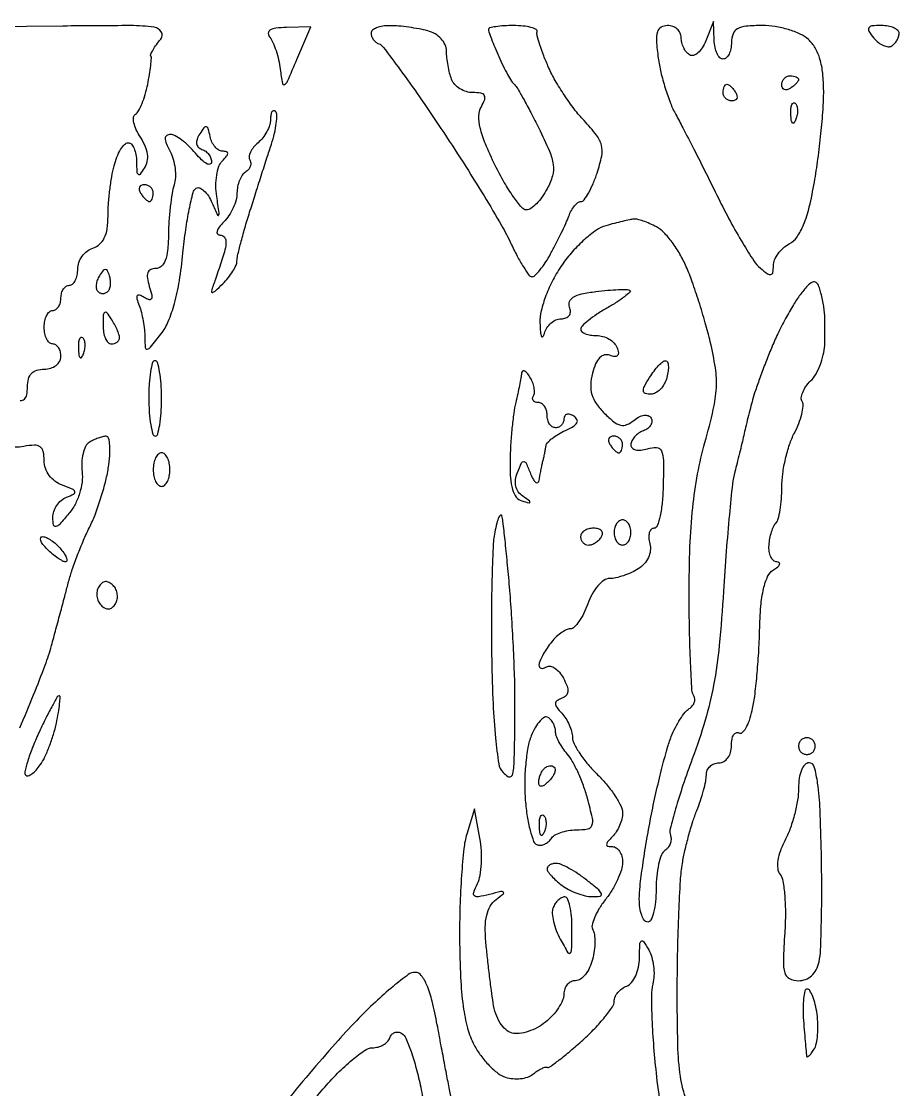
# Model space of a CAD drawing. Extents: x 0 to 102, y 0 to 135.
# Drawn here: x 17.7 to 26.6, y 124.62 to 135.4 of the extents above; entities that cross this region are included whole.
import ezdxf

# ---------------------------------------------------------------- set-up
doc = ezdxf.new("R2010")
doc.units = 0
doc.header["$MEASUREMENT"] = 0

msp = doc.modelspace()

# ---------------------------------------------------------------- linework, layer by layer
for points in [[(30.835569, 68.0607, 0.000004), (30.856286, 64.932268, 0.000002), (30.883525, 60.825814, 0.000002), (30.912326, 56.488502, 0.000002), (30.938318, 52.5789, -0.000116)], [(17.693101, 131.57297, 0.208213), (17.734882, 131.587528, 0.164527), (17.758951, 131.631709, 0.043199), (17.766, 131.713149, -0.064658), (17.77631, 131.792544, -0.12593), (17.807226, 131.847969, -0.130944), (17.859989, 131.880393, -0.072786), (17.9352, 131.8914, 0.072314), (18.000292, 131.900864, 0.08892), (18.05505, 131.928412, 0.10214), (18.091439, 131.969591, 0.130775), (18.1044, 132.0183, 0.064853), (18.098081, 132.066814, 0.082425), (18.079549, 132.107923, 0.098894), (18.052063, 132.135423, 0.148195), (18.0198, 132.1452, -0.191087), (17.987493, 132.158015, -0.088204), (17.960051, 132.194902, -0.068025), (17.941434, 132.249646, -0.048028), (17.9352, 132.3144, -0.048028), (17.941434, 132.379154, -0.068025), (17.960051, 132.433898, -0.088204), (17.987493, 132.470785, -0.191087), (18.0198, 132.4836, 0.148195), (18.052063, 132.493377, 0.098894), (18.079549, 132.520877, 0.082425), (18.098081, 132.561986, 0.064853), (18.1044, 132.6105, -0.064853), (18.110719, 132.659014, -0.082425), (18.129251, 132.700123, -0.098894), (18.156737, 132.727623, -0.148195), (18.189, 132.7374, 0.185742), (18.221298, 132.749827, 0.089917), (18.248749, 132.785428, 0.069758), (18.267357, 132.838333, 0.04977), (18.2736, 132.900899, -0.085754), (18.285023, 132.96701, -0.070392), (18.318332, 133.030568, -0.070879), (18.367682, 133.081994, -0.089523), (18.42588, 133.11273, 0.106303), (18.493787, 133.151533, 0.099386), (18.541704, 133.215659, 0.075097), (18.56995, 133.309056, 0.034881), (18.579343, 133.435681, -0.017383), (18.584115, 133.557769, -0.011379), (18.5977, 133.697972, -0.011451), (18.617201, 133.834134, -0.021461), (18.640175, 133.94295, -0.031456), (18.669091, 134.032031, -0.043334), (18.70668, 134.107259, -0.050463), (18.746827, 134.159979, -0.207691), (18.782812, 134.1756, -0.211894), (18.814651, 134.161473, -0.079853), (18.841803, 134.119685, -0.060952), (18.860514, 134.058126, -0.041655), (18.867095, 133.98525, 0.011457), (18.870061, 133.885505, 0.2151), (18.884101, 133.858295, 0.416763), (18.905851, 133.860897, 0.024554), (18.948104, 133.920981, 0.090418), (18.975197, 133.988143, 0.084854), (18.977697, 134.062111, 0.070682), (18.95451, 134.14378, 0.04059), (18.905449, 134.23382, -0.036486), (18.863888, 134.308628, -0.055841), (18.840391, 134.378921, -0.074116), (18.836869, 134.434702, -0.237396), (18.855813, 134.465528, 0.130845), (18.887156, 134.498703, 0.026541), (18.922219, 134.572465, 0.026321), (18.954802, 134.665156, 0.022005), (18.979739, 134.766446, 0.008709), (18.997965, 134.866615, 0.012607), (19.010279, 134.95571, 0.008268), (19.01738, 135.029761, 0.16744), (19.011816, 135.051304, -0.260544), (19.010418, 135.069963, -0.022591), (19.033247, 135.113799, -0.025177), (19.067438, 135.166482, -0.016682), (19.111617, 135.223481, 0.31946), (19.11707, 135.296736, 0.227423), (19.045733, 135.343416, 0.03343), (18.805534, 135.359137, 0.002284), (18.122449, 135.355007), (17.014364, 135.343247)], [(24.418506, 124.505692, -0.048712), (24.357635, 124.7483, -0.031597), (24.330693, 125.06335, -0.006227), (24.325198, 125.631, -0.004504), (24.329842, 126.02519, -0.005025), (24.341561, 126.40509, -0.004651), (24.357807, 126.728494, -0.026313), (24.377115, 126.9, -0.01517), (24.402942, 127.030725, -0.01006), (24.440115, 127.179079, -0.01013), (24.482077, 127.321833, -0.019376), (24.522467, 127.434257, 0.015662), (24.559266, 127.534343, 0.014939), (24.590361, 127.638115, 0.015065), (24.612301, 127.731344, 0.050293), (24.6186, 127.793807, -0.103665), (24.628308, 127.840128, -0.098919), (24.655877, 127.879541, -0.09679), (24.697061, 127.905953, -0.094596), (24.7455, 127.9152, 0.131786), (24.79475, 127.92841, 0.104647), (24.835842, 127.965382, 0.089375), (24.863085, 128.021589, 0.068368), (24.8724, 128.089393, -0.0415), (24.877686, 128.15297, -0.090017), (24.894226, 128.198928, -0.167395), (24.918627, 128.220075, -0.238349), (24.9467, 128.217666, 0.330161), (24.979661, 128.220448, 0.078188), (25.017134, 128.265598, 0.051214), (25.053363, 128.343698, 0.028041), (25.08214, 128.445323, 0.024074), (25.106576, 128.586212, 0.007979), (25.129117, 128.794821, 0.007923), (25.146772, 129.027176, 0.008925), (25.156206, 129.250931, -0.014117), (25.169169, 129.497503, -0.035854), (25.196377, 129.674612, -0.051045), (25.237541, 129.796332, -0.145754), (25.295716, 129.862986, 0.03055), (25.338702, 129.893988, 0.12026), (25.358205, 129.919883, 0.3488), (25.353673, 129.936577, 0.156352), (25.330688, 129.944305, -0.182933), (25.296708, 129.95772, -0.098771), (25.269612, 129.994416, -0.075606), (25.253461, 130.048898, -0.052752), (25.251415, 130.113077, -0.028705), (25.260419, 130.181455, -0.028608), (25.277203, 130.248431, -0.029853), (25.298652, 130.305002, -0.091074), (25.321877, 130.338677, 0.135901), (25.344535, 130.37869, 0.021048), (25.363079, 130.468777, 0.022155), (25.376065, 130.579619, 0.017651), (25.380521, 130.69995, -0.034058), (25.389869, 130.833637, -0.022565), (25.417881, 130.984977, -0.022736), (25.458641, 131.13021, -0.040437), (25.506972, 131.244555, 0.026308), (25.551717, 131.342602, 0.033235), (25.582032, 131.437538, 0.035182), (25.595963, 131.51759, 0.165369), (25.585657, 131.562454, -0.170393), (25.577127, 131.601326, -0.066446), (25.591152, 131.655304, -0.055631), (25.623572, 131.714925, -0.044078), (25.670706, 131.771192, 0.065629), (25.722143, 131.838249, 0.036451), (25.767083, 131.93119, 0.035659), (25.799472, 132.03363, 0.04772), (25.813024, 132.130093, 0.007489), (25.815832, 132.226155, 0.006404), (25.815978, 132.327411, 0.006463), (25.813741, 132.419462, 0.01825), (25.809004, 132.4836, 0.016566), (25.80078, 132.540584, 0.010131), (25.787502, 132.607206, 0.010152), (25.771655, 132.672727, 0.017741), (25.755523, 132.726187, 0.147798), (25.727708, 132.764982, 0.275113), (25.690558, 132.7694, 0.106874), (25.639191, 132.731827, 0.020303), (25.565358, 132.641587, 0.026417), (25.497746, 132.541108, 0.011394), (25.417984, 132.400729, 0.011238), (25.339683, 132.247129, 0.014606), (25.275318, 132.1029, 0.005468), (25.218258, 131.959877, 0.004865), (25.162017, 131.809975, 0.004887), (25.114058, 131.674154, 0.014983), (25.085245, 131.580908, 0.003996), (25.062996, 131.497853, 0.002445), (25.038017, 131.399559, 0.002451), (25.014233, 131.301976, 0.004359), (24.995744, 131.221358, -0.003957), (24.977218, 131.14028, -0.002165), (24.953291, 131.041172, -0.002157), (24.928116, 130.940711, -0.003437), (24.905629, 130.85505, 0.038852), (24.882466, 130.731907, 0.003573), (24.851062, 130.4224, 0.004596), (24.8196, 130.052192, 0.003586), (24.792005, 129.6495, -0.008898), (24.748608, 129.101593, -0.021776), (24.692023, 128.701171, -0.025599), (24.607302, 128.3475, -0.017648), (24.477073, 127.956609, 0.008259), (24.382626, 127.689923, 0.011705), (24.308127, 127.449464, 0.00791), (24.254239, 127.24788, 0.142744), (24.256763, 127.181811, -0.09304), (24.262416, 127.140565, -0.07699), (24.25346, 127.097061, -0.076403), (24.231655, 127.058005, -0.089111), (24.200066, 127.02966, 0.166574), (24.165564, 126.98761, 0.032912), (24.137163, 126.892846, 0.031585), (24.11753, 126.772892, 0.024777), (24.111, 126.641207, -0.023957), (24.104875, 126.513436, -0.038191), (24.086149, 126.405738, -0.044731), (24.059137, 126.328864, -0.293924), (24.0264, 126.3078, -0.241579), (23.993957, 126.324447, -0.068671), (23.966681, 126.376141, -0.052693), (23.948031, 126.45134, -0.034574), (23.9419, 126.54045, -0.028427), (23.949172, 126.667295, -0.00664), (23.976251, 126.878718, -0.006825), (24.014019, 127.121513, -0.006651), (24.0587, 127.3653, -0.006561), (24.109947, 127.608483, -0.006624), (24.167406, 127.849468, -0.006481), (24.222931, 128.057965, -0.026544), (24.264882, 128.181932, -0.023762), (24.305843, 128.271981, -0.024341), (24.354868, 128.356994, -0.025003), (24.404489, 128.426243, -0.086583), (24.445562, 128.462728, 0.078967), (24.476977, 128.489795, 0.090808), (24.496651, 128.524086, 0.100776), (24.501691, 128.560138, 0.123522), (24.491418, 128.592457, -0.12463), (24.473225, 128.650124, -0.003161), (24.459093, 128.92543, -0.006565), (24.448727, 129.250869, -0.004409), (24.445046, 129.622961, -0.009571), (24.453631, 130.098113, -0.016713), (24.48142, 130.490907, -0.019525), (24.530695, 130.8329, -0.022978), (24.604686, 131.151648, 0.012282), (24.689162, 131.483204, 0.043033), (24.71966, 131.701356, 0.050537), (24.709959, 131.902889, 0.021858), (24.658429, 132.166848, 0.010613), (24.607601, 132.359674, 0.007665), (24.543105, 132.572473, 0.007747), (24.47554, 132.772923, 0.016648), (24.41599, 132.924699, 0.030047), (24.352063, 133.051406, 0.02821), (24.272176, 133.172349, 0.029371), (24.189, 133.271324, 0.080624), (24.116701, 133.326549, 0.019521), (24.048937, 133.35948, 0.021332), (23.980761, 133.385975, 0.021372), (23.920912, 133.403527, 0.091283), (23.883912, 133.405767, 0.024012), (23.844804, 133.39907, 0.004437), (23.773567, 133.382653, 0.004752), (23.690533, 133.361904, 0.004314), (23.605181, 133.338923, 0.084055), (23.508637, 133.293549, 0.030256), (23.389029, 133.199263, 0.028993), (23.267939, 133.078022, 0.03048), (23.163842, 132.945506, 0.029982), (23.072133, 132.794227, 0.030158), (22.999376, 132.633353, 0.03218), (22.952199, 132.480898, 0.065933), (22.939224, 132.3567, 0.013586), (22.944173, 132.266408, 0.081662), (22.955535, 132.220943, 0.578028), (22.969768, 132.219303, 0.095715), (22.984917, 132.25095, -0.076847), (23.009441, 132.307529, -0.071957), (23.050355, 132.35551, -0.075861), (23.100869, 132.387862, -0.104934), (23.153354, 132.399, 0.08713), (23.201939, 132.407531, 0.15215), (23.234201, 132.432038, 0.155597), (23.246406, 132.470076, 0.092301), (23.237692, 132.517338, -0.185319), (23.237696, 132.573154, -0.169171), (23.274969, 132.617252, -0.081224), (23.359658, 132.650276, -0.021391), (23.503591, 132.674531, -0.009347), (23.625233, 132.68741, -0.013556), (23.733032, 132.69385, -0.009108), (23.822061, 132.695128, -0.176671), (23.847508, 132.685735, -0.454176), (23.847776, 132.66771, -0.019463), (23.792776, 132.62194, -0.022008), (23.714602, 132.567172, -0.012407), (23.615393, 132.507392, 0.016792), (23.513952, 132.445047, 0.023633), (23.428275, 132.382327, 0.021258), (23.364274, 132.326003, 0.202235), (23.350135, 132.29325, 0.229219), (23.36164, 132.268952, 0.075029), (23.396801, 132.248438, 0.056899), (23.448458, 132.234437, 0.037772), (23.509749, 132.2298, -0.070373), (23.574488, 132.220643, -0.063398), (23.636673, 132.193789, -0.066812), (23.687023, 132.154086, -0.101157), (23.71694, 132.107208, -0.051599), (23.730741, 132.056012, -0.232216), (23.72195, 132.027202, -0.244674), (23.694324, 132.01748, -0.056277), (23.644934, 132.0303, 0.150697), (23.590281, 132.033982, 0.14299), (23.541729, 132.006445, 0.093288), (23.500884, 131.944746, 0.038227), (23.468939, 131.849095, 0.049611), (23.451612, 131.731881, 0.083808), (23.463432, 131.633527, 0.081081), (23.507345, 131.542302, 0.043767), (23.587684, 131.446516, 0.026587), (23.68375, 131.360157, 0.110642), (23.753155, 131.325884, 0.159473), (23.816353, 131.330822, 0.074753), (23.887355, 131.373721, -0.049588), (23.940801, 131.409788, -0.090827), (23.990638, 131.425937, -0.126922), (24.031647, 131.420981, -0.162522), (24.060682, 131.396773, -0.152073), (24.069483, 131.362556, -0.123281), (24.058399, 131.326134, -0.098433), (24.028261, 131.292927, -0.067899), (23.983614, 131.26842, 0.059359), (23.935275, 131.242947, 0.05956), (23.894334, 131.206854, 0.065381), (23.866535, 131.166106, 0.117566), (23.8572, 131.126954, 0.19473), (23.870335, 131.094507, 0.143263), (23.904411, 131.075136, 0.090739), (23.958011, 131.072382, 0.044452), (24.024996, 131.087254, -0.09178), (24.116284, 131.098659, -0.285643), (24.164747, 131.064408, -0.097555), (24.184732, 130.968096, -0.008158), (24.183143, 130.712255, -0.018319), (24.17342, 130.548103, -0.029555), (24.151826, 130.4098, -0.029695), (24.123164, 130.307571, -0.319796), (24.09008, 130.284, 0.209415), (24.061626, 130.271536, 0.120134), (24.043149, 130.238187, 0.081998), (24.037928, 130.187767, 0.048874), (24.04745, 130.128041, -0.089497), (24.052874, 130.057972, -0.08195), (24.033919, 129.98807, -0.077624), (23.992195, 129.924837, -0.068694), (23.931565, 129.874241, -0.03254), (23.861872, 129.836782, -0.02546), (23.782011, 129.805141, -0.026081), (23.704356, 129.783301, -0.055561), (23.642447, 129.7764, 0.155062), (23.585313, 129.758245, 0.05987), (23.522916, 129.701846, 0.051779), (23.465166, 129.619708, 0.043501), (23.421523, 129.5226, -0.028988), (23.381191, 129.425421, -0.039177), (23.333144, 129.343354, -0.043872), (23.284704, 129.285335, -0.199444), (23.244901, 129.2688, 0.119787), (23.203297, 129.258688, 0.039792), (23.149633, 129.22531, 0.036948), (23.093878, 129.177405, 0.034466), (23.044367, 129.12075, 0.01915), (23.00115, 129.059048, 0.02104), (22.964204, 128.996085, 0.021015), (22.937358, 128.940016, 0.091562), (22.929291, 128.904257, 0.145541), (22.934872, 128.882378, 0.201336), (22.950995, 128.870508, 0.137249), (22.976359, 128.871409, 0.061388), (23.006955, 128.885477, -0.195745), (23.044374, 128.891783, -0.095165), (23.089606, 128.872157, -0.071528), (23.135819, 128.829794, -0.048695), (23.175479, 128.770394, -0.031568), (23.212266, 128.689818, -0.112504), (23.220191, 128.634029, -0.17754), (23.202007, 128.594836, -0.108766), (23.158574, 128.5671, 0.063995), (23.110945, 128.542337, 0.246842), (23.096056, 128.513704, 0.162568), (23.108847, 128.475969, 0.026797), (23.15925, 128.416455, -0.048861), (23.199908, 128.36392, -0.035707), (23.234626, 128.298768, -0.036373), (23.258807, 128.231591, -0.063805), (23.26735, 128.17323, 0.116188), (23.284257, 128.106813, 0.027718), (23.342873, 128.008137, 0.02702), (23.424729, 127.899442, 0.023839), (23.52115, 127.79535, -0.025541), (23.617394, 127.690738, -0.028518), (23.698737, 127.580492, -0.029571), (23.756351, 127.479755, -0.11561), (23.7726, 127.41042, -0.061159), (23.765193, 127.350089, -0.039093), (23.742778, 127.283009, -0.038902), (23.709953, 127.219708, -0.057374), (23.67108, 127.17072, 0.018208), (23.622207, 127.118152, 0.180052), (23.61186, 127.09035, 0.354955), (23.625176, 127.073956, 0.051663), (23.67108, 127.0692, -0.153201), (23.709797, 127.057052, -0.098065), (23.742778, 127.022849, -0.080701), (23.765031, 126.971742, -0.062482), (23.7726, 126.911409, -0.078496), (23.760601, 126.835447, -0.029432), (23.721283, 126.73473, -0.028283), (23.664763, 126.628148, -0.030605), (23.597902, 126.531526, 0.029795), (23.534708, 126.440518, 0.039711), (23.489323, 126.350725, 0.044562), (23.465613, 126.273954, 0.193372), (23.473591, 126.227908, -0.11019), (23.489452, 126.18221, -0.03175), (23.493296, 126.107059, -0.030276), (23.486896, 126.019431, -0.028123), (23.469917, 125.930991, -0.048447), (23.440516, 125.848591, -0.058495), (23.397155, 125.778871, -0.068932), (23.347165, 125.731369, -0.156829), (23.298129, 125.7156, 0.11348), (23.25322, 125.705274, 0.100276), (23.214983, 125.676094, 0.093992), (23.189326, 125.632466, 0.086257), (23.1804, 125.581111, -0.103085), (23.167448, 125.518957, -0.041458), (23.126123, 125.442177, -0.038765), (23.066328, 125.364189, -0.039653), (22.995629, 125.297003, -0.047611), (22.913724, 125.242694, -0.043598), (22.820618, 125.202976, -0.046379), (22.730682, 125.182545, -0.09692), (22.659314, 125.187014, -0.117802), (22.594564, 125.221576, -0.070838), (22.53787, 125.288269, -0.059574), (22.493796, 125.380903, -0.042867), (22.466614, 125.492272, -0.005731), (22.448594, 125.618093, -0.002782), (22.428303, 125.779277, -0.002759), (22.409034, 125.947353, -0.003974), (22.393987, 126.0963, -0.025107), (22.387152, 126.256934, -0.055374), (22.401627, 126.378714, -0.074397), (22.437738, 126.469793, -0.099405), (22.496508, 126.536242, 0.00963), (22.569683, 126.593947, 0.481733), (22.569457, 126.609997, 0.225136), (22.545858, 126.615175, 0.005087), (22.430549, 126.587315, -0.016324), (22.317593, 126.562695, -0.232973), (22.279042, 126.573606, -0.306362), (22.270554, 126.607902, -0.025119), (22.308568, 126.697272, 0.07152), (22.334851, 126.779438, 0.028323), (22.347917, 126.897554, 0.027324), (22.347774, 127.028661, 0.030769), (22.333034, 127.1538), (22.27953, 127.4499), (22.201215, 127.1961, 0.048236), (22.171102, 127.049731, 0.009372), (22.147437, 126.780767, 0.009882), (22.131867, 126.464907, 0.008994), (22.128114, 126.1386, 0.00967), (22.13821, 125.747756, 0.022789), (22.164632, 125.457364, 0.030514), (22.20887, 125.236083, 0.056856), (22.275236, 125.065945, 0.037501), (22.342391, 124.958944, 0.034324), (22.426626, 124.859756, 0.036089), (22.514475, 124.781775, 0.08684), (22.591332, 124.741706, 0.054653), (22.665503, 124.726815, 0.048555), (22.744223, 124.727452, 0.051412), (22.815587, 124.742503, 0.095824), (22.86721, 124.770816, -0.026531), (22.909256, 124.802101, -0.033038), (22.951502, 124.826321, -0.034947), (22.988472, 124.841287, -0.159414), (23.011362, 124.841256, 0.239438), (23.039091, 124.845517, 0.007425), (23.134496, 124.916159, 0.013042), (23.246316, 125.006268, 0.008482), (23.370912, 125.115843, 0.016646), (23.492338, 125.233962, 0.021696), (23.594855, 125.350252, 0.019991), (23.67052, 125.452054, 0.150929), (23.688, 125.508642, -0.107145), (23.697428, 125.552134, -0.066504), (23.725277, 125.596577, -0.062085), (23.766382, 125.635195, -0.066043), (23.8149, 125.661594, 0.133679), (23.863707, 125.697343, 0.061348), (23.905279, 125.765106, 0.054407), (23.933973, 125.851976, 0.049889), (23.944373, 125.945595, -0.006342), (23.947657, 126.084637, -0.206115), (23.961801, 126.11446, -0.454315), (23.983824, 126.111549, -0.014935), (24.036606, 126.026722, -0.063192), (24.06748, 125.953804, -0.038397), (24.085882, 125.861866, -0.037938), (24.090182, 125.766265, -0.053806), (24.078447, 125.682016, 0.062467), (24.064422, 125.566801, 0.00893), (24.069544, 125.328585, 0.010034), (24.086379, 125.045637, 0.008412), (24.115291, 124.746397, 0.011926), (24.164146, 124.392003, 0.024549)], [(17.687292, 128.267369, 0.006698), (17.828386, 128.602519, 0.006669), (17.945246, 128.902264, 0.023345), (18.008832, 129.0996, 0.000486), (18.053483, 129.264745, 0.000366), (18.102245, 129.44632, 0.00037), (18.147823, 129.617045, 0.000857), (18.181733, 129.745324, -0.017921), (18.218361, 129.866933, -0.009543), (18.271885, 130.01472, -0.009487), (18.33239, 130.163802, -0.014558), (18.39094, 130.290254, 0.02462), (18.448186, 130.420712, 0.014218), (18.504693, 130.58259, 0.014187), (18.552278, 130.748672, 0.02303), (18.5821, 130.89238, 0.021176), (18.596512, 131.01583, 0.036167), (18.596675, 131.119567, 0.043376), (18.584907, 131.193699, 0.349274), (18.559363, 131.213305, 0.059338), (18.524085, 131.208478, 0.025217), (18.478507, 131.194132, 0.024519), (18.430867, 131.173743, 0.029461), (18.388392, 131.149855, 0.140272), (18.353061, 131.10964, 0.051528), (18.327669, 131.037662, 0.046001), (18.314754, 130.948755, 0.04072), (18.317476, 130.855202, -0.059648), (18.316556, 130.74909, -0.044299), (18.291368, 130.634504, -0.043783), (18.245862, 130.524555, -0.053884), (18.184348, 130.432202, -0.008399), (18.091264, 130.324354, -0.151307), (18.052603, 130.301095, -0.434867), (18.029899, 130.315942, -0.038169), (18.022615, 130.392405, -0.085501), (18.032051, 130.454046, -0.067536), (18.061892, 130.514675, -0.06757), (18.10679, 130.565133, -0.085781), (18.160276, 130.597016, 0.02553), (18.233174, 130.629348, 0.375623), (18.242873, 130.653376, 0.211834), (18.219604, 130.678229, 0.011629), (18.117976, 130.718535, -0.071445), (18.043917, 130.758701, -0.074827), (17.985481, 130.817557, -0.076804), (17.948086, 130.889539, -0.081636), (17.9352, 130.967936, 0.051261), (17.925806, 131.059326, 0.193541), (17.894546, 131.106296, 0.164167), (17.835532, 131.122997, 0.034826), (17.727938, 131.110104, -0.045991), (17.640606, 131.101609, -0.071484)], [(22.040176, 124.549588, -0.003746), (22.026353, 124.6158, -0.002468), (22.011194, 124.693207, -0.000311), (21.97935, 124.860743, -0.000365), (21.941813, 125.0597, -0.000303), (21.902155, 125.27145, 0.01395), (21.850913, 125.509026, 0.039005), (21.797623, 125.670753, 0.060088), (21.741484, 125.769647, 0.23796), (21.680923, 125.8002, 0.160048), (21.610399, 125.777032, 0.013357), (21.456615, 125.657305, 0.016737), (21.277969, 125.500081, 0.012125), (21.089398, 125.31375, 0.010489), (20.874246, 125.081009, 0.00529), (20.612298, 124.779065, 0.00525), (20.348106, 124.461241, 0.007772)], [(20.610438, 124.453699, -0.011432), (20.74815, 124.621207, -0.017939), (20.896146, 124.781086, -0.023219), (21.043501, 124.916086, -0.021928), (21.173446, 125.015156, -0.15299), (21.2487, 125.038758, 0.065657), (21.305084, 125.046211, 0.064326), (21.358032, 125.068039, 0.069799), (21.399695, 125.100299, 0.11318), (21.422893, 125.138379, -0.10124), (21.44238, 125.172135, -0.123965), (21.472383, 125.192608, -0.124575), (21.508385, 125.196374, -0.102846), (21.544757, 125.183155, -0.154838), (21.584749, 125.136626, -0.016179), (21.637481, 125.000829, -0.018845), (21.69018, 124.830683, -0.014022), (21.735896, 124.639426, -0.008742), (21.775875, 124.430533, -0.007271)]]:
    msp.add_lwpolyline(points, format="xyb")
for points in [[(24.226761, 135.36, 0.133044), (24.161036, 135.342196, 0.193105), (24.124605, 135.295276, 0.087729), (24.115087, 135.203813, 0.015504), (24.132776, 135.031549, 0.025075), (24.159398, 134.888079, 0.017175), (24.203263, 134.728317, 0.017348), (24.256297, 134.576948, 0.03328), (24.310866, 134.460499, -0.006789), (24.381319, 134.328788, -0.00172), (24.492109, 134.112914, -0.001754), (24.616969, 133.865405, -0.001773), (24.739643, 133.617903, 0.009505), (24.862056, 133.380236, 0.011515), (24.986141, 133.162338, 0.010186), (25.097923, 132.984464, 0.074296), (25.164892, 132.909594, 0.018302), (25.236519, 132.854448, 0.206866), (25.270754, 132.847095, 0.317138), (25.290447, 132.867808, 0.036503), (25.2954, 132.935565, -0.100749), (25.307145, 132.993262, -0.056986), (25.342457, 133.055586, -0.053552), (25.394327, 133.112812, -0.059083), (25.455594, 133.15558, 0.120338), (25.533865, 133.225756, 0.05346), (25.59997, 133.348643, 0.037986), (25.657641, 133.528202, 0.015608), (25.709394, 133.778837, 0.010109), (25.745245, 134.012571, 0.007628), (25.775503, 134.270618, 0.007719), (25.796499, 134.514059, 0.01765), (25.803, 134.698168, 0.025402), (25.793866, 134.877837, 0.046695), (25.765524, 135.021405, 0.057875), (25.717363, 135.134105, 0.079105), (25.648289, 135.219988, 0.076039), (25.56692, 135.273738, 0.03494), (25.447788, 135.318871, 0.033577), (25.313254, 135.349686, 0.039528), (25.182989, 135.36, 0.020502), (25.019216, 135.353282, 0.104584), (24.932374, 135.327328, 0.179988), (24.887929, 135.276224, 0.090156), (24.8724, 135.1908, -0.048028), (24.866166, 135.126046, -0.068025), (24.847549, 135.071303, -0.088204), (24.820107, 135.034415, -0.191087), (24.7878, 135.0216, -0.206215), (24.75504, 135.035711, -0.079124), (24.726476, 135.077515, -0.061028), (24.706102, 135.13908, -0.042407), (24.697838, 135.21195), (24.692475, 135.4023), (24.613953, 135.206515, -0.045328), (24.577646, 135.135395, -0.072727), (24.533436, 135.083731, -0.103478), (24.488742, 135.058639, -0.218093), (24.450116, 135.063458, -0.087637), (24.417455, 135.092593, -0.053333), (24.389861, 135.136507, -0.051383), (24.371127, 135.187551, -0.062351), (24.3648, 135.238093, 0.11247), (24.354205, 135.284597, 0.100178), (24.324251, 135.32419, 0.094297), (24.279469, 135.350753, 0.087055)], [(20.380113, 135.341226, 0.022541), (20.272378, 135.333293, 0.10487), (20.213692, 135.313352, 0.274713), (20.196697, 135.282101, 0.164647), (20.212233, 135.241385, -0.070122), (20.243748, 135.190079, -0.023876), (20.274881, 135.108136, -0.023198), (20.301053, 135.013186, -0.02472), (20.317664, 134.918206, 0.011187), (20.338765, 134.774792, 0.526621), (20.361384, 134.764338, 0.15709), (20.391312, 134.79828, 0.002966), (20.485544, 135.018047), (20.624788, 135.348183)], [(21.42495, 135.358845, 0.038868), (21.352059, 135.353615, 0.058149), (21.290515, 135.33688, 0.076671), (21.24859, 135.31205, 0.22442), (21.2346, 135.28245, 0.089711), (21.240344, 135.250696, 0.067656), (21.257159, 135.219397, 0.066662), (21.282041, 135.193282, 0.081309), (21.311396, 135.1767, -0.144165), (21.357472, 135.142518, -0.003078), (21.527691, 134.9139, -0.006839), (21.722897, 134.64057, -0.004527), (21.939878, 134.321663, -0.005171), (22.162385, 133.980595, -0.005384), (22.374763, 133.63953, -0.005193), (22.552105, 133.340831, -0.02337), (22.645632, 133.160596, 0.01333), (22.708935, 133.032374, 0.019747), (22.771725, 132.923904, 0.015467), (22.828301, 132.840343, 0.230882), (22.858534, 132.824183, 0.209393), (22.888569, 132.836031, 0.024338), (22.9381, 132.890982, 0.025935), (22.992922, 132.965694, 0.01839), (23.046779, 133.05465, 0.007929), (23.100304, 133.154573, 0.006594), (23.154118, 133.262449, 0.006665), (23.200785, 133.362558, 0.017881), (23.230462, 133.43535, -0.037935), (23.256256, 133.49201, -0.04703), (23.288817, 133.53991, -0.054217), (23.322923, 133.573078, -0.167317), (23.352906, 133.5834, 0.239303), (23.384822, 133.599603, 0.028869), (23.428941, 133.667902, 0.029258), (23.474687, 133.760862, 0.020013), (23.516016, 133.871066, 0.028414), (23.562069, 134.042824, 0.112725), (23.559968, 134.151342, 0.104996), (23.510828, 134.252276, 0.022979), (23.38446, 134.399816, -0.025882), (23.28816, 134.51358, -0.01575), (23.1859, 134.657061, -0.015768), (23.093232, 134.806133, -0.026752), (23.026566, 134.937, -0.011451), (22.97739, 135.055034, -0.015145), (22.938382, 135.164759, -0.012499), (22.91125, 135.25693, -0.126697), (22.910884, 135.29655, 0.346177), (22.899857, 135.320997, 0.05508), (22.84743, 135.341362, 0.041452), (22.76899, 135.35544, 0.023689), (22.6728, 135.36, 0.014187), (22.575501, 135.357239, 0.023281), (22.493554, 135.348744, 0.019699), (22.430971, 135.336757, 0.348726), (22.419, 135.321681, 0.085483), (22.423295, 135.296745, 0.005152), (22.449558, 135.225107, 0.007592), (22.48318, 135.140164, 0.005529), (22.523028, 135.046731, 0.010462), (22.566583, 134.953029, 0.012699), (22.611431, 134.867185, 0.011311), (22.652364, 134.797234, 0.081357), (22.677891, 134.7678, -0.086319), (22.706182, 134.734522, -0.005176), (22.772013, 134.620081, -0.00764), (22.847299, 134.481079, -0.00556), (22.926921, 134.324327, -0.013034), (23.03457, 134.091328, -0.067503), (23.072583, 133.955001, -0.103895), (23.064699, 133.842417, -0.05366), (23.011562, 133.710977, -0.03226), (22.96111, 133.629766, -0.039106), (22.903464, 133.561127, -0.043105), (22.847239, 133.513005, -0.1567), (22.803028, 133.4988, -0.223201), (22.754643, 133.521532, -0.020105), (22.671227, 133.630763, -0.023091), (22.579036, 133.775931, -0.015916), (22.487721, 133.948037, -0.014903), (22.388657, 134.166241, -0.04095), (22.336389, 134.326914, -0.06106), (22.32289, 134.448371, -0.125382), (22.347401, 134.540237, 0.038672), (22.381048, 134.613043, 0.225882), (22.377409, 134.653948, 0.224813), (22.343332, 134.677038, 0.038326), (22.263055, 134.6832, -0.074594), (22.196387, 134.693202, -0.064452), (22.131897, 134.722509, -0.066855), (22.079247, 134.765855, -0.095815), (22.047351, 134.817019, -0.030023), (22.027658, 134.879273, -0.01721), (22.011084, 134.956301, -0.017149), (21.999712, 135.035162, -0.027238), (21.996, 135.103252, 0.109624), (21.981967, 135.166488, 0.079027), (21.941357, 135.226557, 0.072285), (21.879982, 135.27561, 0.06713), (21.80565, 135.306678, 0.01952), (21.718963, 135.326318, 0.011897), (21.6153, 135.343044, 0.011917), (21.511601, 135.354744, 0.020614)], [(26.384841, 135.36, 0.021696), (26.28984, 135.355876, 0.241254), (26.258674, 135.336327, 0.286403), (26.259379, 135.302403, 0.028529), (26.309827, 135.234031, 0.050777), (26.355377, 135.189275, 0.064546), (26.405697, 135.158685, 0.078442), (26.45291, 135.146088, 0.165938), (26.489386, 135.154424, 0.067797), (26.518082, 135.178058, 0.052384), (26.542365, 135.210552, 0.053437), (26.55887, 135.24651, 0.081067), (26.5644, 135.280393, 0.210101), (26.551018, 135.310832, 0.081462), (26.511655, 135.336615, 0.062031), (26.453584, 135.35416, 0.042401)], [(25.4646, 134.8524, -0.042167), (25.496989, 134.849664, -0.061769), (25.524349, 134.841441, -0.081139), (25.542901, 134.829359, -0.210953), (25.5492, 134.815093, -0.151918), (25.543655, 134.797265, -0.038439), (25.524349, 134.773386, -0.035638), (25.496983, 134.748257, -0.029505), (25.4646, 134.7255, -0.082592), (25.432274, 134.712259, -0.161196), (25.404851, 134.714891, -0.182303), (25.386623, 134.732779, -0.108972), (25.38, 134.762807, -0.093332), (25.38644, 134.797007, -0.09642), (25.404851, 134.826082, -0.099167), (25.43232, 134.845542, -0.105053)], [(24.825107, 134.7678, -0.151918), (24.842935, 134.762255, -0.038439), (24.866814, 134.742949, -0.035638), (24.891943, 134.715583, -0.029505), (24.9147, 134.6832, -0.082592), (24.927941, 134.650874, -0.161196), (24.925309, 134.623451, -0.182303), (24.907421, 134.605223, -0.108972), (24.877393, 134.5986, -0.093332), (24.843193, 134.60504, -0.09642), (24.814118, 134.623451, -0.099167), (24.794658, 134.65092, -0.105053), (24.7878, 134.6832, -0.042167), (24.790536, 134.715589, -0.061769), (24.798759, 134.742949, -0.081139), (24.810841, 134.761501, -0.210953)], [(25.515712, 134.575687, -0.126455), (25.532061, 134.548029, -0.060344), (25.538758, 134.506972, -0.05415), (25.535592, 134.459803, -0.051402), (25.522391, 134.413537, -0.054073), (25.503648, 134.378287, -0.470617), (25.48823, 134.376828, -0.168741), (25.476274, 134.401511, -0.018894), (25.471279, 134.46465, -0.028489), (25.472209, 134.523547, -0.077125), (25.481576, 134.564154, -0.208169), (25.497197, 134.579597, -0.296942)], [(20.269466, 134.492134, 0.218156), (20.250646, 134.499128, 0.239701), (20.234107, 134.489117, 0.102681), (20.22284, 134.458379, 0.036689), (20.2194, 134.411559, -0.078792), (20.21026, 134.353916, -0.044332), (20.182397, 134.288584, -0.042891), (20.141635, 134.226021, -0.053772), (20.093431, 134.176373, 0.046747), (20.048388, 134.131261, 0.061191), (20.017024, 134.08222, 0.075207), (20.003155, 134.036847, 0.176827), (20.010211, 134.00266, -0.123519), (20.019897, 133.97219, -0.100776), (20.015146, 133.9382, -0.090809), (19.996598, 133.905871, -0.078968), (19.96698, 133.880353, 0.107048), (19.934016, 133.84859, 0.051097), (19.906257, 133.796363, 0.047362), (19.887373, 133.733492, 0.049324), (19.881, 133.66905, -0.068201), (19.871374, 133.598811, -0.039023), (19.841948, 133.518295, -0.038188), (19.798946, 133.440457, -0.051126), (19.748057, 133.377943, 0.030159), (19.700489, 133.324262, 0.099363), (19.679306, 133.282219, 0.256472), (19.685408, 133.256558, 0.211888), (19.711458, 133.245, -0.189714), (19.747127, 133.230961, -0.158872), (19.766959, 133.195149, -0.089793), (19.767644, 133.135708, -0.033991), (19.748192, 133.05465, -0.002975), (19.721923, 132.972484, -0.002276), (19.692254, 132.882938, -0.002301), (19.663709, 132.799354, -0.005437), (19.641474, 132.7374, 0.026263), (19.622689, 132.677298, 0.538849), (19.633361, 132.665565, 0.150041), (19.66167, 132.679366, 0.007334), (19.737684, 132.752507, 0.028034), (19.792534, 132.813315, 0.030019), (19.838901, 132.878558, 0.03145), (19.871514, 132.938977, 0.108443), (19.881, 132.982201, -0.057589), (19.887282, 133.03656, -0.005836), (19.918472, 133.163041, -0.007245), (19.959713, 133.313264, -0.005712), (20.008563, 133.474693, -0.000579), (20.06411, 133.650257, -0.000436), (20.125592, 133.843215, -0.00044), (20.183728, 134.024574, -0.001016), (20.227829, 134.160784, 0.019897), (20.2593, 134.272171, 0.02765), (20.277888, 134.374147, 0.026878), (20.283781, 134.456701, 0.203469)], [(19.610268, 134.23905, 0.018517), (19.591685, 134.317477, 0.271066), (19.572106, 134.336527, 0.300433), (19.547595, 134.327817, 0.021399), (19.504487, 134.265193, 0.052474), (19.477776, 134.210628, 0.125261), (19.473254, 134.166072, 0.165371), (19.490526, 134.132554, 0.111819), (19.527621, 134.110093, -0.083358), (19.565465, 134.090001, -0.070975), (19.597122, 134.057657, -0.072311), (19.617985, 134.01841, -0.093452), (19.624385, 133.9782, -0.349159), (19.608363, 133.959191, -0.180541), (19.575751, 133.964408, -0.06519), (19.524068, 134.003379, -0.024819), (19.462775, 134.06985, 0.027031), (19.394993, 134.142708, 0.031068), (19.32267, 134.204285, 0.0326), (19.255867, 134.247863, 0.128917), (19.208813, 134.2602, 0.14555), (19.171376, 134.249066, 0.248913), (19.156003, 134.221241, 0.10614), (19.16595, 134.17079, 0.021317), (19.20591, 134.087804, -0.054155), (19.23739, 134.009714, -0.039245), (19.255716, 133.917672, -0.039881), (19.259222, 133.826343, -0.066593), (19.245902, 133.750716, 0.036878), (19.22543, 133.664681, 0.01186), (19.207608, 133.534612, 0.011758), (19.194575, 133.388452, 0.012905), (19.188942, 133.246312, -0.021085), (19.180183, 133.089963, -0.065204), (19.156289, 132.98715, -0.116384), (19.116863, 132.928303, -0.18941), (19.061626, 132.9066, 0.107911), (19.009922, 132.89531, 0.200406), (18.981292, 132.864282, 0.128566), (18.976179, 132.810017, 0.036402), (18.996063, 132.726806, -0.018248), (19.020102, 132.640226, -0.166014), (19.016452, 132.601782, -0.380712), (18.993489, 132.59154, -0.061474), (18.945087, 132.613784, 0.043117), (18.896596, 132.638257, 0.361197), (18.874906, 132.631261, 0.2145), (18.87066, 132.601757, 0.021694), (18.893723, 132.532859, -0.030777), (18.915463, 132.463776, -0.017198), (18.933751, 132.377526, -0.017106), (18.946296, 132.288729, -0.026541), (18.9504, 132.211472, 0.018146), (18.954132, 132.108666, 0.451899), (18.974183, 132.093444, 0.172723), (19.007978, 132.113774, 0.005157), (19.112864, 132.244322, 0.068596), (19.18728, 132.371463, 0.031644), (19.249397, 132.553233, 0.026297), (19.299265, 132.783309, 0.015662), (19.335481, 133.061308, -0.01054), (19.363916, 133.298527, -0.015387), (19.399759, 133.505907, -0.010785), (19.437967, 133.674014, -0.195475), (19.469832, 133.717612, -0.242918), (19.50469, 133.720301, -0.088281), (19.547539, 133.692488, -0.062476), (19.591773, 133.639345, -0.038739), (19.630173, 133.567685, 0.003483), (19.684292, 133.446971, 0.582101), (19.695944, 133.445943, 0.189332), (19.701093, 133.467902, 0.001786), (19.67634, 133.634512, -0.037832), (19.668204, 133.742159, -0.039252), (19.676583, 133.848458, -0.042407), (19.698813, 133.938561, -0.115193), (19.733302, 133.994062, 0.022412), (19.776529, 134.041348, 0.171412), (19.786867, 134.069131, 0.342658), (19.774446, 134.085691, 0.066859), (19.734923, 134.091, -0.140723), (19.696294, 134.102092, -0.078098), (19.658988, 134.13449, -0.067484), (19.628588, 134.182438, -0.058733)], [(18.945407, 133.7526, 0.108972), (18.915379, 133.745977, 0.182303), (18.897491, 133.727749, 0.161196), (18.894859, 133.700326, 0.082592), (18.9081, 133.668, 0.029505), (18.930857, 133.635617, 0.035638), (18.955986, 133.608251, 0.038439), (18.979865, 133.588945, 0.151918), (18.997693, 133.5834, 0.210953), (19.011959, 133.589699, 0.081139), (19.024041, 133.608251, 0.061769), (19.032264, 133.635611, 0.042167), (19.035, 133.668, 0.105053), (19.028142, 133.70028, 0.099167), (19.008682, 133.727749, 0.09642), (18.979607, 133.74616, 0.093332)], [(18.594001, 132.833696, 0.033951), (18.572763, 132.885419, 0.286646), (18.552301, 132.898104, 0.233206), (18.528491, 132.886261, 0.024362), (18.492118, 132.833355, 0.052326), (18.470542, 132.788578, 0.061761), (18.460235, 132.742722, 0.07231), (18.462102, 132.702724, 0.149701), (18.476629, 132.675371, 0.099724), (18.499908, 132.659899, 0.098103), (18.5275, 132.654528, 0.097782), (18.555131, 132.66008, 0.098356), (18.578512, 132.675713, 0.115259), (18.595504, 132.703064, 0.057227), (18.604146, 132.743204, 0.052345), (18.603832, 132.789024, 0.052621)], [(18.612, 132.399, 0.023197), (18.567966, 132.460664, 0.409657), (18.545872, 132.463478, 0.220444), (18.531666, 132.43658, 0.011293), (18.528695, 132.33555, 0.042523), (18.534405, 132.262675, 0.062416), (18.552632, 132.201115, 0.082215), (18.579752, 132.159411, 0.210568), (18.612, 132.1452, 0.073605), (18.644229, 132.14997, 0.089496), (18.671368, 132.163838, 0.102891), (18.689264, 132.184458, 0.133323), (18.695305, 132.20865, 0.077483), (18.689521, 132.241345, 0.020703), (18.670299, 132.290738, 0.02047), (18.643486, 132.34576, 0.019837)], [(18.324713, 132.206887, 0.296942), (18.306197, 132.210797, 0.208169), (18.290576, 132.195354, 0.077125), (18.281209, 132.154747, 0.028489), (18.280279, 132.09585, 0.018894), (18.285274, 132.032711, 0.168741), (18.29723, 132.008028, 0.470617), (18.312648, 132.009487, 0.054073), (18.331391, 132.044738, 0.051402), (18.344592, 132.091003, 0.05415), (18.347758, 132.138172, 0.060344), (18.341061, 132.179229, 0.126455)], [(19.05391, 131.976, 0.338652), (19.028296, 131.956404, 0.024859), (19.008174, 131.864249, 0.026557), (18.994338, 131.741407, 0.016239), (18.99046, 131.59557, 0.015678), (18.995894, 131.449713, 0.025574), (19.01068, 131.326811, 0.023233), (19.031153, 131.234095, 0.337718), (19.05615, 131.21487, 0.341464), (19.081031, 131.233936, 0.023399), (19.100962, 131.32651, 0.025653), (19.115026, 131.449376, 0.01567), (19.1196, 131.5953, 0.016227), (19.114863, 131.74124, 0.026498), (19.100304, 131.864169, 0.024744), (19.079641, 131.956419, 0.337219)], [(24.20803, 131.976, -0.307817), (24.226335, 131.963551, -0.076412), (24.234815, 131.926297, -0.052124), (24.233019, 131.871669, -0.029698), (24.220113, 131.8068, -0.061273), (24.194411, 131.742108, -0.065867), (24.154274, 131.687302, -0.074073), (24.106438, 131.650232, -0.128549), (24.058116, 131.6376, -0.072672), (24.003019, 131.645651, -0.311893), (23.983362, 131.670162, -0.14205), (23.99307, 131.715507, -0.01628), (24.046033, 131.8068, -0.022242), (24.090617, 131.871589, -0.029121), (24.137208, 131.926297, -0.029417), (24.179833, 131.965875, -0.174106)], [(22.837713, 131.810839, 0.033217), (22.807237, 131.852598, 0.11356), (22.780595, 131.872758, 0.303987), (22.762355, 131.869654, 0.182639), (22.752409, 131.8491, -0.021074), (22.746335, 131.803185, -0.004992), (22.732225, 131.727223, -0.005128), (22.714227, 131.640178, -0.005037), (22.694346, 131.553, 0.025004), (22.674453, 131.446282, 0.009203), (22.656731, 131.294055, 0.009096), (22.643441, 131.126803, 0.010798), (22.637183, 130.968486, 0.019754), (22.640947, 130.794161, 0.056373), (22.661888, 130.674831, 0.091177), (22.700264, 130.598944, 0.163844), (22.7574, 130.560195, 0.005897), (22.829047, 130.541186, 0.432751), (22.838235, 130.547065, 0.289662), (22.833185, 130.559739, 0.004458), (22.766222, 130.607421, -0.087373), (22.720762, 130.65277, -0.097489), (22.69566, 130.709288, -0.08986), (22.692749, 130.774881, -0.062963), (22.711853, 130.846512, -0.011129), (22.753983, 130.943803, -0.318737), (22.776396, 130.956718, -0.269033), (22.799091, 130.940517, -0.008774), (22.845134, 130.8339, 0.027449), (22.873089, 130.775284, 0.109382), (22.899124, 130.745467, 0.360671), (22.918553, 130.746579, 0.168143), (22.931229, 130.77045, -0.006009), (22.939094, 130.817108, -0.004092), (22.94911, 130.869987, -0.004124), (22.959613, 130.920854, -0.008276), (22.9689, 130.9608, 0.006681), (22.977771, 130.998414, 0.004491), (22.986944, 131.041602, 0.004523), (22.99507, 131.083575, 0.008927), (23.000625, 131.117072, -0.154044), (23.016669, 131.150102, -0.036376), (23.062498, 131.191966, -0.034085), (23.124734, 131.234485, -0.027884), (23.196408, 131.271386, 0.029126), (23.275061, 131.312128, 0.127161), (23.31168, 131.349021, 0.263506), (23.312141, 131.383422, 0.129548), (23.281008, 131.416207, 0.066488), (23.242489, 131.433445, 0.139402), (23.209953, 131.433803, 0.191051), (23.188568, 131.417761, 0.138288), (23.1804, 131.388793, -0.093332), (23.17396, 131.354593, -0.09642), (23.155549, 131.325518, -0.099167), (23.12808, 131.306058, -0.105053), (23.0958, 131.2992, -0.148195), (23.063537, 131.308977, -0.098894), (23.036051, 131.336477, -0.082425), (23.017519, 131.377586, -0.064853), (23.0112, 131.4261, 0.06887), (23.004487, 131.474603, 0.085131), (22.984882, 131.515723, 0.099915), (22.955772, 131.543218, 0.140337), (22.921607, 131.553, -0.080793), (22.890494, 131.558061, -0.15914), (22.870585, 131.572825, -0.183592), (22.864883, 131.594794, -0.111548), (22.873725, 131.620489, 0.131214), (22.884171, 131.65516, 0.054724), (22.880352, 131.704244, 0.049042), (22.864358, 131.758839, 0.045296)], [(23.683007, 131.2146, 0.108972), (23.652979, 131.207977, 0.182303), (23.635091, 131.189749, 0.161196), (23.632459, 131.162326, 0.082592), (23.6457, 131.13, 0.029505), (23.668457, 131.097617, 0.035638), (23.693586, 131.070251, 0.038439), (23.717465, 131.050945, 0.151918), (23.735293, 131.0454, 0.210953), (23.749559, 131.051699, 0.081139), (23.761641, 131.070251, 0.061769), (23.769864, 131.097611, 0.042167), (23.7726, 131.13, 0.105053), (23.765742, 131.16228, 0.099167), (23.746282, 131.189749, 0.09642), (23.717207, 131.20816, 0.093332)], [(19.1196, 131.0454, 0.191087), (19.087293, 131.032585, 0.088204), (19.059851, 130.995698, 0.068025), (19.041234, 130.940954, 0.048028), (19.035, 130.8762, 0.048028), (19.041234, 130.811446, 0.068025), (19.059851, 130.756702, 0.088204), (19.087293, 130.719815, 0.191087), (19.1196, 130.707, 0.191087), (19.151907, 130.719815, 0.088204), (19.179349, 130.756702, 0.068025), (19.197966, 130.811446, 0.048028), (19.2042, 130.8762, 0.048028), (19.197966, 130.940954, 0.068025), (19.179349, 130.995698, 0.088204), (19.151907, 131.032585, 0.191087)], [(22.55474, 130.4109, 0.498324), (22.541187, 130.4163, 0.156651), (22.524247, 130.396774, 0.039736), (22.503546, 130.335213, 0.013928), (22.48343, 130.244012, 0.036481), (22.46549, 130.090467, 0.004768), (22.454348, 129.761421, 0.005526), (22.449161, 129.37025, 0.004599), (22.452068, 128.954304, 0.006882), (22.465341, 128.511281, 0.01418), (22.49031, 128.165448, 0.012278), (22.523099, 127.904468, 0.160318), (22.56653, 127.81843, 0.045195), (22.615046, 127.777973, 0.289597), (22.645564, 127.776722, 0.218586), (22.665932, 127.805398, 0.028664), (22.675864, 127.881438, 0.01183), (22.680372, 127.973532, 0.002165), (22.68394, 128.144013, 0.002327), (22.686323, 128.343583, 0.002112), (22.686955, 128.5497, 0.00786), (22.68291, 128.789309, 0.003843), (22.670605, 129.094577, 0.003811), (22.652949, 129.411835, 0.005516), (22.632123, 129.6918, 0.002307), (22.60966, 129.941013, 0.003173), (22.587017, 130.164767, 0.002032), (22.566044, 130.352491, 0.037938)], [(23.7726, 130.3686, 0.148195), (23.740337, 130.358823, 0.098894), (23.712851, 130.331323, 0.082425), (23.694319, 130.290214, 0.064853), (23.688, 130.2417, 0.064853), (23.694319, 130.193186, 0.082425), (23.712851, 130.152077, 0.098894), (23.740337, 130.124577, 0.148195), (23.7726, 130.1148, 0.148195), (23.804863, 130.124577, 0.098894), (23.832349, 130.152077, 0.082425), (23.850881, 130.193186, 0.064853), (23.8572, 130.2417, 0.064853), (23.850881, 130.290214, 0.082425), (23.832349, 130.331323, 0.098894), (23.804863, 130.358823, 0.148195)], [(17.918798, 130.1994, -0.112363), (17.956894, 130.190729, -0.038054), (18.006436, 130.162123, -0.035584), (18.058174, 130.121061, -0.034033), (18.1044, 130.0725, -0.025998), (18.140758, 130.023743, -0.059248), (18.161537, 129.982877, -0.129665), (18.164016, 129.956628, -0.367029), (18.151016, 129.9456, -0.125339), (18.120479, 129.953377, -0.025246), (18.072281, 129.982877, -0.025202), (18.018304, 130.02392, -0.021226), (17.965414, 130.0725, -0.030007), (17.922135, 130.121312, -0.078501), (17.899375, 130.162123, -0.19907), (17.900421, 130.187662, -0.292116)], [(23.481493, 130.284, 0.062283), (23.431062, 130.277694, 0.080552), (23.388344, 130.259149, 0.097988), (23.359754, 130.231665, 0.153634), (23.3496, 130.1994, 0.092995), (23.355659, 130.167105, 0.096318), (23.372985, 130.139651, 0.099231), (23.398833, 130.121277, 0.105429), (23.429207, 130.1148, 0.089642), (23.463519, 130.121001, 0.053229), (23.500789, 130.139651, 0.051032), (23.535195, 130.167039, 0.06081), (23.5611, 130.1994, 0.139169), (23.570232, 130.231518, 0.191142), (23.559283, 130.259149, 0.138808), (23.528161, 130.277802, 0.066118)], [(18.631097, 129.706543, 0.06978), (18.590248, 129.737344, 0.15302), (18.552298, 129.745157, 0.156529), (18.517261, 129.72988, 0.074012), (18.4851, 129.6918, 0.093176), (18.468021, 129.647472, 0.077007), (18.466589, 129.596788, 0.076381), (18.480607, 129.547662, 0.088981), (18.508303, 129.507857, 0.06978), (18.549152, 129.477056, 0.15302), (18.587102, 129.469243, 0.156529), (18.622139, 129.48452, 0.074012), (18.6543, 129.5226, 0.093176), (18.671379, 129.566928, 0.077007), (18.672811, 129.617612, 0.076381), (18.658793, 129.666738, 0.088981)], [(18.085026, 128.592, 0.268982), (18.067061, 128.581582, 0.004831), (18.010756, 128.480941, 0.010608), (17.947317, 128.358849, 0.006704), (17.878277, 128.213927, 0.013239), (17.81484, 128.065828, 0.020175), (17.768478, 127.933874, 0.01558), (17.739016, 127.8259, 0.26084), (17.748735, 127.791465, 0.277886), (17.77329, 127.78537, 0.078465), (17.810202, 127.803447, 0.055085), (17.853146, 127.841269, 0.032829), (17.895652, 127.894588, 0.042671), (17.939214, 127.9703, 0.017477), (17.985638, 128.079535, 0.017142), (18.02759, 128.200968, 0.021024), (18.058012, 128.31705, 0.010708), (18.078603, 128.422493, 0.018378), (18.090628, 128.511233, 0.013229), (18.095618, 128.58092, 0.427463)], [(23.021018, 128.374432, 0.274725), (22.985425, 128.37505, 0.078035), (22.940412, 128.339048, 0.055126), (22.8933, 128.274471, 0.033084), (22.851627, 128.189075, 0.053374), (22.817568, 128.071167, 0.020554), (22.794867, 127.902077, 0.020074), (22.785098, 127.715134, 0.023345), (22.791257, 127.537251, 0.01829), (22.810566, 127.374196, 0.026393), (22.840437, 127.232117, 0.024738), (22.875501, 127.122448, 0.226278), (22.910595, 127.088635, 0.10527), (22.947255, 127.084512, 0.077893), (22.986866, 127.094764, 0.073977), (23.023311, 127.117432, 0.078441), (23.05074, 127.149334, -0.123426), (23.085908, 127.183545, -0.047447), (23.148274, 127.212237, -0.04329), (23.225001, 127.231815, -0.040849), (23.305473, 127.2384, 0.041682), (23.421079, 127.248054, 0.271542), (23.46405, 127.284023, 0.14277), (23.468449, 127.357317, 0.0104), (23.418972, 127.55565, 0.021175), (23.377272, 127.686906, 0.019062), (23.323294, 127.818941, 0.019477), (23.265755, 127.93359, 0.055453), (23.214292, 128.006461, -0.031273), (23.168945, 128.064511, -0.030192), (23.130607, 128.12843, -0.03162), (23.103898, 128.188776, -0.088596), (23.0958, 128.234119, 0.069903), (23.090262, 128.273539, 0.052676), (23.073833, 128.31415, 0.05338), (23.049634, 128.349801, 0.078721)], [(25.6338, 128.169, 0.099038), (25.601513, 128.162541, 0.097945), (25.574051, 128.144149, 0.097945), (25.555659, 128.116687, 0.099038), (25.5492, 128.0844, 0.099038), (25.555659, 128.052113, 0.097945), (25.574051, 128.024651, 0.097945), (25.601513, 128.006259, 0.099038), (25.6338, 127.9998, 0.099038), (25.666087, 128.006259, 0.097945), (25.693549, 128.024651, 0.097945), (25.711941, 128.052113, 0.099038), (25.7184, 128.0844, 0.099038), (25.711941, 128.116687, 0.097945), (25.693549, 128.144149, 0.097945), (25.666087, 128.162541, 0.099038)], [(23.08311, 127.87149, -0.212536), (23.092385, 127.847331, -0.080535), (23.084573, 127.811213, -0.061283), (23.061833, 127.769203, -0.041736), (23.02671, 127.72767, -0.034019), (22.98523, 127.691481, -0.131573), (22.95389, 127.678681, -0.290264), (22.934525, 127.687772, -0.142677), (22.9266, 127.71498, -0.054831), (22.930736, 127.752585, -0.038674), (22.943167, 127.793288, -0.039129), (22.961394, 127.830833, -0.063896), (22.983, 127.8588, -0.075941), (23.00784, 127.877056, -0.089268), (23.035672, 127.885793, -0.100736), (23.062096, 127.883815, -0.128169)], [(25.655742, 127.9152, 0.209968), (25.613318, 127.896563, 0.088059), (25.579084, 127.842833, 0.062447), (25.556548, 127.760409, 0.035554), (25.5492, 127.657199, -0.04036), (25.539717, 127.539916, -0.022646), (25.510362, 127.399881, -0.022473), (25.467641, 127.260223, -0.033876), (25.416985, 127.143522, 0.029143), (25.365653, 127.02826, 0.052734), (25.339594, 126.928431, 0.068936), (25.338593, 126.847195, 0.136312), (25.36329, 126.788173, -0.128874), (25.392118, 126.722011, -0.018721), (25.409431, 126.574884, -0.020161), (25.416495, 126.39561, -0.01604), (25.410104, 126.20205, 0.007964), (25.39597, 125.914775, 0.076939), (25.410591, 125.793866, 0.210527), (25.457575, 125.736813, 0.117256), (25.546787, 125.7156, 0.08789), (25.620055, 125.728579, 0.097071), (25.681581, 125.765812, 0.090213), (25.727717, 125.826109, 0.065314), (25.756207, 125.90595, 0.043147), (25.77143, 126.026066, 0.004603), (25.780051, 126.307536, 0.005646), (25.783452, 126.643569, 0.004511), (25.77976, 127.00575, 0.005932), (25.76621, 127.441597, 0.023151), (25.742192, 127.710042, 0.03352), (25.708271, 127.875216, 0.337292)], [(22.977712, 127.384687, -0.126455), (22.994061, 127.357029, -0.060344), (23.000758, 127.315972, -0.05415), (22.997592, 127.268803, -0.051402), (22.984391, 127.222537, -0.054073), (22.965648, 127.187287, -0.470617), (22.95023, 127.185828, -0.168741), (22.938274, 127.210511, -0.018894), (22.933279, 127.27365, -0.028489), (22.934209, 127.332547, -0.077125), (22.943576, 127.373154, -0.208169), (22.959197, 127.388597, -0.296942)], [(23.103606, 126.9, 0.056636), (23.068261, 126.895984, 0.076033), (23.038344, 126.884101, 0.095175), (23.018288, 126.866524, 0.166872), (23.0112, 126.845877, 0.155757), (23.020056, 126.818137, 0.027186), (23.05469, 126.774638, 0.027231), (23.102564, 126.726363, 0.021457), (23.15925, 126.679367, 0.042677), (23.227602, 126.636132, 0.030162), (23.310651, 126.599204, 0.030597), (23.394969, 126.573406, 0.054771), (23.466759, 126.564291, 0.03998), (23.545414, 126.569256, 0.467835), (23.55956, 126.59219, 0.138706), (23.531905, 126.632772, 0.007615), (23.411115, 126.7308, 0.019049), (23.321985, 126.795571, 0.021832), (23.232054, 126.850297, 0.021604), (23.152604, 126.889643, 0.104532)], [(23.189451, 126.5616, 0.124255), (23.15743, 126.553518, 0.064312), (23.123694, 126.529284, 0.057827), (23.093451, 126.49366, 0.055547), (23.071687, 126.451588, 0.1101), (23.06331, 126.39505, 0.038167), (23.075585, 126.313015, 0.035712), (23.103435, 126.221759, 0.034549), (23.144238, 126.134338, 0.006817), (23.221849, 125.998593, 0.479716), (23.244464, 125.995332, 0.20239), (23.258735, 126.027287, 0.0028), (23.262002, 126.24435, 0.022466), (23.257687, 126.36594, 0.036121), (23.241927, 126.468408, 0.04121), (23.218552, 126.542089, 0.304202)], [(25.637232, 125.631, 0.344194), (25.614438, 125.613201, 0.031653), (25.600599, 125.537808, 0.03037), (25.5947, 125.435374, 0.018295), (25.59954, 125.31375, 0.000887), (25.609296, 125.189142, 0.001222), (25.61853, 125.077267, 0.000769), (25.626671, 124.983208, 0.014931), (25.630102, 124.9542, 0.428038), (25.6387, 124.948136, 0.132011), (25.654625, 124.955968, 0.050869), (25.678028, 124.98111, 0.020608), (25.704755, 125.019618, 0.089665), (25.728584, 125.078144, 0.030182), (25.742179, 125.169669, 0.028901), (25.745265, 125.274851, 0.029327), (25.736157, 125.379168, 0.022658), (25.717496, 125.475657, 0.034504), (25.691851, 125.557024, 0.03741), (25.663509, 125.615833, 0.267875)]]:
    msp.add_lwpolyline(points, format="xyb", close=True)

doc.saveas('drawing.dxf')
